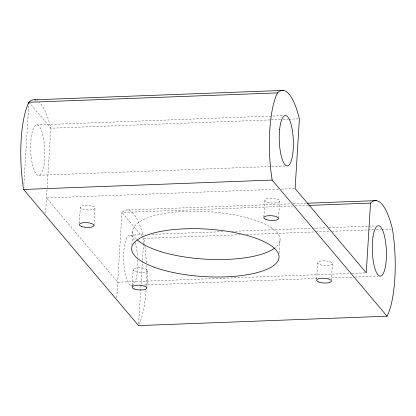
<?xml version="1.0" encoding="UTF-8"?>
<svg xmlns="http://www.w3.org/2000/svg" width="416" height="416" viewBox="0 0 416 416"><rect width="100%" height="100%" fill="white"/><g stroke="black" fill="none" stroke-linecap="round" stroke-linejoin="round"><path stroke-width="0.31" stroke-dasharray="2.08 1.56" d="M23.899 184.298L28.798 104.208M45.588 213.45L47.128 188.261M47.169 187.616L50.804 128.196A70.632 19.661 87.8 0 0 39.4 102.352M79.362 223.382L80.35 207.23M94.021 225.399L95.087 207.958M116.73 297.726L121.945 212.472L292.646 206.029M131.919 244.681L132.709 231.764M132.22 285.298L133.167 269.797M138.616 323.648L140.988 284.898M141.024 284.253L142.449 260.998M142.485 260.354L143.473 244.208M143.515 243.563L143.832 238.394L143.005 237.416M146.838 287.966L147.904 270.525M263.869 217.058L264.893 200.268M278.606 217.786L279.635 200.99M279.219 253.24L280.088 239.028M316.722 278.98L317.71 262.829M331.422 280.353L332.446 263.557M36.41 124.951L283.046 115.643M280.566 119.522L50.804 128.196L29.744 103.251M283.161 119.423L288.356 119.226M289 119.2L298.74 118.836M39.042 175.266L285.683 165.958M278.247 189.202L46.535 197.948L117.681 282.225L351.338 273.406M281.492 189.077L295.121 188.562M127.691 209.997L290.602 203.845M293.197 203.746L306.181 203.258M295.24 205.93L308.225 205.436M130.369 235.165L145.298 234.603M151.788 234.359L223.834 231.639M231.618 231.343L311.454 228.327M312.104 228.306L326.383 227.765M328.978 227.666L367.921 226.2M368.571 226.174L375.71 225.904M240.536 234.744L143.832 238.394A66.903 18.621 87.8 0 1 144.794 245.071M246.381 234.525L315.177 231.925M315.827 231.899L329.456 231.39M332.051 231.291L373.594 229.72M376.189 229.622L381.378 229.429M382.028 229.403L391.768 229.034M351.988 273.38L366.262 272.844M131.139 285.454L132.439 285.407M144.123 284.965L317.418 278.424M327.803 278.034L352.466 277.098M355.061 277.004L377.78 276.146M142.589 236.928L121.945 212.472A70.632 19.661 87.8 0 1 143.047 235.321M136.62 239.236A73.824 23.79 3.5 0 1 208.177 211.671A73.824 23.79 3.5 0 1 274.96 247.894M144.95 246.308A66.903 18.621 87.8 0 1 146.354 262.964M146.458 265.382A66.903 18.621 87.8 0 1 146.338 286.14M146.068 290.446A66.903 18.621 87.8 0 1 138.741 325.094M36.639 100.376A70.632 19.661 87.8 0 1 37.632 100.922M137.753 259.678A25.225 7.02 87.8 0 1 129.969 284.82A25.225 7.02 87.8 0 1 124.16 248.305A25.225 7.02 87.8 0 1 134.945 241.992M135.127 242.57A25.225 7.02 87.8 0 1 137.623 257.27M31.044 138.902L30.664 145.127A25.225 7.02 87.8 0 0 40.232 174.611A25.225 7.02 87.8 0 0 42.671 134.384A25.225 7.02 87.8 0 0 31.044 138.902M135.413 271.596A7.384 2.382 3.5 0 0 147.685 271.133A7.384 2.382 3.5 0 0 138.507 267.758A7.384 2.382 3.5 0 0 135.413 271.596M267.14 202.062A7.384 2.382 3.5 0 0 279.417 201.599A7.384 2.382 3.5 0 0 270.239 198.229A7.384 2.382 3.5 0 0 267.14 202.062M82.597 209.03A7.384 2.382 3.5 0 0 94.869 208.567A7.384 2.382 3.5 0 0 85.691 205.192A7.384 2.382 3.5 0 0 82.597 209.03M319.956 264.628A7.384 2.382 3.5 0 0 332.228 264.165A7.384 2.382 3.5 0 0 323.05 260.79A7.384 2.382 3.5 0 0 319.956 264.628"/><path stroke-width="0.62" d="M28.839 103.563L28.917 102.268A70.632 19.661 87.8 0 1 35.651 99.996M370.531 203.086L366.262 272.844L295.121 188.562L299.385 118.81A70.632 19.661 87.8 0 0 277.503 92.888L28.917 102.268A66.903 18.621 87.8 0 0 23.587 189.462L138.497 325.588L387.083 316.202A66.903 18.621 87.8 0 0 392.413 229.008A70.632 19.661 87.8 0 0 370.531 203.086L308.87 205.416M34.663 99.798L283.249 90.412M23.587 189.462L272.168 180.081L387.083 316.202M307.476 203.211L376.277 200.611M274.435 248.284A73.824 23.79 3.5 0 1 205.14 259.152A73.824 23.79 3.5 0 1 137.431 240.016M272.168 180.081A66.903 18.621 87.8 0 1 277.503 92.888M279.63 129.516L279.25 135.741A25.225 7.02 87.8 0 0 288.818 165.225A25.225 7.02 87.8 0 0 291.257 125.003A25.225 7.02 87.8 0 0 279.63 129.516M154.112 267.16A73.824 23.79 3.5 0 0 276.838 262.527A73.824 23.79 3.5 0 0 185.058 228.81A73.824 23.79 3.5 0 0 154.112 267.16M373.022 236.829A25.225 7.02 87.8 0 0 379.725 276.073A25.225 7.02 87.8 0 0 385.268 239.876A25.225 7.02 87.8 0 0 373.022 236.829M81.531 226.465A7.384 2.382 3.5 0 0 93.803 226.002A7.384 2.382 3.5 0 0 84.625 222.633A7.384 2.382 3.5 0 0 81.531 226.465M266.074 219.502A7.384 2.382 3.5 0 0 278.346 219.04A7.384 2.382 3.5 0 0 269.168 215.665A7.384 2.382 3.5 0 0 266.074 219.502M318.89 282.064A7.384 2.382 3.5 0 0 331.162 281.601A7.384 2.382 3.5 0 0 321.984 278.231A7.384 2.382 3.5 0 0 318.89 282.064M134.347 289.032A7.384 2.382 3.5 0 0 146.619 288.569A7.384 2.382 3.5 0 0 137.441 285.199A7.384 2.382 3.5 0 0 134.347 289.032"/></g></svg>
